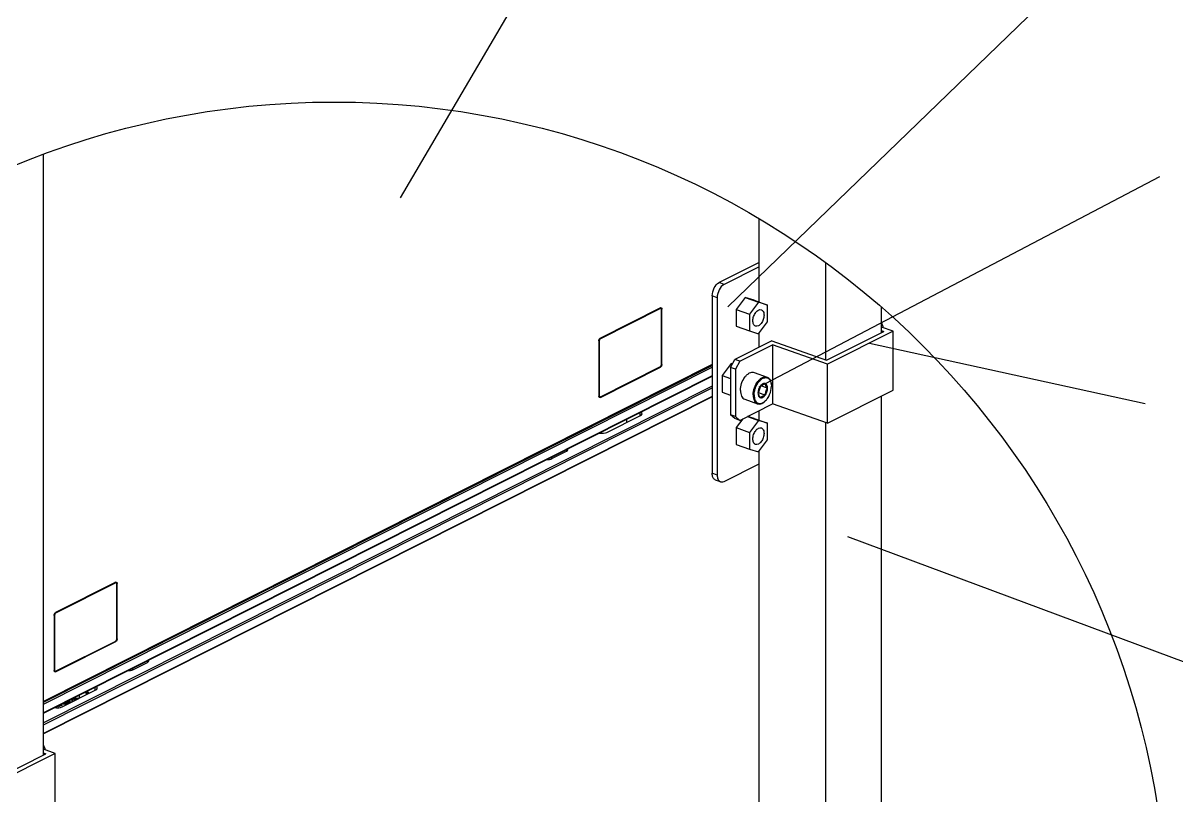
# Model space of a CAD drawing. Header units: millimetres. Extents: x 5415 to 11208, y 1449 to 3485.
# Drawn here: x 10211 to 10715, y 2721 to 3059 of the extents above; entities that cross this region are included whole.
import ezdxf

# ---------------------------------------------------------------- set-up
doc = ezdxf.new("R2010")
doc.units = ezdxf.units.MM
for name, color, linetype in [('3_ALL_AXES', 7, 'Continuous'), ('7_ALL_FEATURES', 7, 'Continuous'), ('AXIS', 7, 'Continuous'), ('CHAMFER', 7, 'Continuous'), ('DIMENSIONS', 251, 'Continuous'), ('ROUNDS', 7, 'Continuous')]:
    doc.layers.add(name, color=color, linetype=linetype)
doc.styles.add('UDM_STYLE_1', font='zpl.shx', dxfattribs={"width": 0.8})
doc.dimstyles.new('dim-75', dxfattribs={"dimscale": 40, "dimtxt": 2, "dimasz": 0.5, "dimexe": 0.75, "dimexo": 0.625, "dimtad": 1, "dimdec": 1, "dimdsep": 46, "dimtxsty": 'UDM_STYLE_1', "dimblk": 'OBLIQUE', "dimcen": 2.5, "dimadec": 1, "dimazin": 3, "dimtfac": 1, "dimtdec": 1, "dimtmove": 0, "dimatfit": 3, "dimfxl": 1, "dimlwd": -1})

# ---------------------------------------------------------------- blocks, each defined once
blk = doc.blocks.new('_Oblique')
at = {"color": 0, "linetype": 'ByBlock', "lineweight": -2}
blk.add_line((-0.5, -0.5), (0.5, 0.5), dxfattribs=at)

msp = doc.modelspace()

# ---------------------------------------------------------------- linework, layer by layer
at = {"color": 7, "linetype": 'Continuous'}
for p, q in [((10219.56768, 2739.37413), (10219.56768, 3001.94157)), ((10532.55272, 2937.37426), (10532.55272, 2973.83856)), ((10561.67467, 2912.04136), (10561.67467, 2954.62921)), ((10489.39194, 2934.82679), (10463.12301, 2921.59626)), ((10489.39194, 2934.56838), (10463.12301, 2921.33785)), ((10489.39194, 2934.56838), (10489.09087, 2934.67515)), ((10489.26417, 2934.72305), (10489.62819, 2934.59396)), ((10489.53473, 2934.79159), (10489.48241, 2934.86117)), ((10489.61105, 2934.6028), (10489.5906, 2934.67185)), ((10489.83191, 2934.30739), (10490.02957, 2934.2489)), ((10489.8463, 2910.03866), (10489.8463, 2934.15659)), ((10490.02957, 2910.13096), (10490.02957, 2934.2489)), ((10586.11088, 2923.98612), (10586.11088, 2935.11416)), ((10532.55272, 2917.63178), (10532.55272, 2923.89299)), ((10462.48538, 2920.37608), (10462.48538, 2896.25814)), ((10462.66866, 2920.46839), (10462.49655, 2920.52942)), ((10462.66866, 2920.46839), (10462.66866, 2896.35045)), ((10463.12301, 2921.33785), (10462.89439, 2921.41893)), ((10512.04142, 2909.99721), (10219.56768, 2762.69081)), ((10219.56768, 2762.36699), (10512.04142, 2909.67339)), ((10219.56768, 2761.61271), (10512.04142, 2908.91911)), ((10463.12301, 2895.93866), (10489.39194, 2909.16919)), ((10463.12301, 2895.68025), (10489.39194, 2908.91078)), ((10489.12327, 2909.03387), (10489.39194, 2908.91078)), ((10490.02957, 2910.13096), (10489.8463, 2910.18519)), ((10512.04142, 2905.10855), (10219.56768, 2757.80215)), ((10219.56768, 2757.67253), (10512.04142, 2904.97893)), ((10512.04142, 2900.65384), (10219.56768, 2753.34744)), ((10219.56768, 2752.59317), (10512.04142, 2899.89956)), ((10512.04142, 2896.08901), (10219.56768, 2748.78261)), ((10512.04142, 2895.95938), (10219.56768, 2748.65298)), ((10462.66866, 2896.35045), (10462.48538, 2896.41544)), ((10462.52274, 2896.04217), (10462.88676, 2895.91308)), ((10462.69853, 2895.8211), (10462.75899, 2895.84702)), ((10462.75899, 2895.84702), (10462.8874, 2895.9117)), ((10463.12301, 2895.68025), (10462.75899, 2895.84702)), ((10586.11088, 2633.27883), (10586.11088, 2896.27087)), ((10466.01442, 2880.38554), (10480.67615, 2887.77002)), ((10480.32472, 2889.00459), (10480.32472, 2887.81198)), ((10532.55272, 2885.69297), (10532.55272, 2889.91653)), ((10474.50033, 2886.0711), (10474.50033, 2884.65952)), ((10561.67467, 2621.33407), (10561.67467, 2884.62773)), ((10441.951, 2868.91325), (10448.30199, 2872.11197)), ((10448.30199, 2872.87613), (10448.30199, 2872.11197)), ((10448.96905, 2872.90234), (10448.96905, 2873.2121)), ((10532.55272, 2646.66698), (10532.55272, 2872.2117)), ((10441.951, 2868.91325), (10441.951, 2869.67741)), ((10251.13886, 2814.82899), (10224.86993, 2801.59847)), ((10251.13886, 2814.57059), (10224.86993, 2801.34006)), ((10251.13886, 2814.57059), (10250.83778, 2814.67735)), ((10251.01108, 2814.72525), (10251.37511, 2814.59616)), ((10251.28165, 2814.79379), (10251.22932, 2814.86337)), ((10251.35797, 2814.605), (10251.33751, 2814.67405)), ((10251.57883, 2814.3096), (10251.77649, 2814.25111)), ((10251.59322, 2790.04086), (10251.59322, 2814.1588)), ((10251.77649, 2790.13317), (10251.77649, 2814.25111)), ((10224.86993, 2801.34006), (10224.6413, 2801.42114)), ((10224.2323, 2800.37829), (10224.2323, 2776.26035)), ((10224.41557, 2800.47059), (10224.24347, 2800.53162)), ((10224.41557, 2800.47059), (10224.41557, 2776.35266)), ((10224.86993, 2775.94087), (10251.13886, 2789.17139)), ((10224.86993, 2775.68246), (10251.13886, 2788.91299)), ((10250.87018, 2789.03607), (10251.13886, 2788.91299)), ((10251.77649, 2790.13317), (10251.59322, 2790.1874)), ((10265.69744, 2780.59635), (10265.69744, 2780.9061)), ((10224.41557, 2776.35266), (10224.2323, 2776.41765)), ((10224.26965, 2776.04438), (10224.63368, 2775.91529)), ((10224.44544, 2775.82331), (10224.5059, 2775.84923)), ((10224.63431, 2775.9139), (10224.5059, 2775.84923)), ((10224.86993, 2775.68246), (10224.5059, 2775.84923)), ((10258.67939, 2776.60726), (10265.03039, 2779.80598)), ((10258.67939, 2776.60726), (10258.67939, 2777.37141)), ((10265.03039, 2780.57014), (10265.03039, 2779.80598)), ((10227.76133, 2760.38774), (10242.42306, 2767.77222)), ((10235.28523, 2764.1772), (10235.28523, 2765.58878)), ((10237.5509, 2766.7299), (10238.19742, 2766.50063)), ((10238.03524, 2766.97385), (10238.38069, 2766.85134)), ((10238.38069, 2766.85134), (10238.19742, 2766.50063)), ((10238.19742, 2766.50063), (10238.19742, 2765.64395)), ((10238.3407, 2767.12769), (10238.68615, 2767.00519)), ((10242.07163, 2769.0068), (10242.07163, 2767.81419)), ((10226.16007, 2760.38391), (10225.45059, 2760.6355)), ((10227.74842, 2761.18389), (10226.16007, 2760.38391)), ((10227.03895, 2761.43549), (10227.74842, 2761.18389)), ((10228.59588, 2761.6088), (10230.39117, 2762.51301)), ((10230.39117, 2761.78146), (10230.39117, 2762.65126)), ((10231.00617, 2762.68434), (10231.02936, 2762.67582)), ((10231.97439, 2763.3104), (10233.00901, 2763.8315)), ((10232.15217, 2763.22113), (10232.12899, 2763.22965)), ((10232.21928, 2763.1925), (10232.15217, 2763.22113)), ((10233.00901, 2764.44235), (10233.00901, 2763.8315)), ((10233.00901, 2763.8315), (10233.10056, 2763.07688)), ((10233.4457, 2763.25071), (10233.4457, 2763.32834)), ((10225.06296, 2760.14377), (10224.71751, 2760.26628)), ((10225.06296, 2760.14377), (10225.06296, 2760.01471))]:
    msp.add_line(p, q, dxfattribs=at)
at = {"color": 2, "linetype": 'Continuous'}
for p, q in [((10562.09726, 2911.8915), (10587.14438, 2924.50665)), ((10591.16125, 2924.65517), (10562.44869, 2910.1939)), ((10591.16125, 2924.65517), (10586.11088, 2926.44612)), ((10586.11088, 2924.87315), (10587.14438, 2924.50665)), ((10591.16125, 2898.81452), (10591.16125, 2924.65517)), ((10538.07166, 2920.41143), (10562.09726, 2911.8915)), ((10538.42309, 2918.71383), (10538.42309, 2892.87318)), ((10562.44869, 2910.1939), (10538.42309, 2918.71383)), ((10562.44869, 2884.35325), (10562.44869, 2910.1939)), ((10562.44869, 2884.35325), (10591.16125, 2898.81452)), ((10562.44869, 2884.35325), (10538.42309, 2892.87318)), ((10224.61804, 2740.04318), (10219.56768, 2741.83413)), ((10195.55406, 2727.27951), (10220.60118, 2739.89466)), ((10224.61804, 2740.04318), (10195.90549, 2725.58191)), ((10219.56768, 2740.26116), (10220.60118, 2739.89466)), ((10224.61804, 2714.20253), (10224.61804, 2740.04318))]:
    msp.add_line(p, q, dxfattribs=at)
msp.add_circle((10346.64774, 2660.32165), 364.49077)
at = {"color": 7, "linetype": 'Continuous'}
for centre, radius, start, end in [((10463.44966, 2896.239), 0.96309, 189.2335505, 191.4723089), ((10225.19658, 2776.24121), 0.96309, 189.2335505, 191.4723089), ((10238.48226, 2765.97772), 0.29229, 350.9593757, 359.9694644), ((10231.30323, 2763.64247), 1.4597, 249.1352715, 250.482004), ((10231.8758, 2762.47225), 0.79796, 64.0679324, 64.5044454)]:
    msp.add_arc(centre, radius, start, end, dxfattribs=at)
for centre, start_param, end_param in [((10478.492, 2886.88892), 0.769218311, 0.882508304), ((10478.492, 2888.61222), 5.594897284, 6.88829574), ((10463.83027, 2881.22774), -1.981698341, -0.688288023), ((10446.11785, 2872.95418), -0.688288023, 0.009843714), ((10439.76685, 2869.75546), -1.607111265, -0.688288023), ((10256.49525, 2777.44946), -1.607111265, -0.688288023), ((10262.84624, 2780.64818), -0.688288023, 0.009843714), ((10240.23892, 2766.89113), 0.769218311, 0.882508304), ((10240.23892, 2768.61443), 5.594897284, 6.888307627), ((10225.57719, 2761.22995), -1.981698341, -0.688288023)]:
    msp.add_ellipse(centre, major_axis=(2.85106, -0.06412), ratio=0.437694256, start_param=start_param, end_param=end_param, dxfattribs=at)
for points, knots in [([(10489.39194, 2934.82679), (10489.43942, 2934.8507), (10489.53721, 2934.88444), (10489.64161, 2934.88234), (10489.6888, 2934.87138)], [0, 0, 0, 0, 0.523210485, 1, 1, 1, 1]), ([(10489.5906, 2934.67185), (10489.58316, 2934.69322), (10489.56672, 2934.73423), (10489.54598, 2934.77329), (10489.53473, 2934.79159)], [0, 0, 0, 0, 0.513045563, 1, 1, 1, 1]), ([(10489.8463, 2934.15659), (10489.8463, 2934.2084), (10489.83589, 2934.37214), (10489.7376, 2934.55508), (10489.62827, 2934.59393)], [0, 0, 0, 0, 0.308683214, 1, 1, 1, 1]), ([(10489.6888, 2934.87138), (10489.73522, 2934.8606), (10489.82851, 2934.81712), (10489.89388, 2934.73866), (10489.92093, 2934.69464)], [0, 0, 0, 0, 0.479807322, 1, 1, 1, 1]), ([(10489.92093, 2934.69464), (10489.93266, 2934.67554), (10489.95431, 2934.63478), (10489.97147, 2934.59197), (10489.97924, 2934.56966)], [0, 0, 0, 0, 0.486954437, 1, 1, 1, 1]), ([(10489.97924, 2934.56966), (10489.9964, 2934.52036), (10490.02172, 2934.41407), (10490.02957, 2934.3053), (10490.02957, 2934.2489)], [0, 0, 0, 0, 0.480675487, 1, 1, 1, 1]), ([(10462.48538, 2920.37608), (10462.48538, 2920.46767), (10462.50695, 2920.65708), (10462.55936, 2920.83991), (10462.59403, 2920.93126)], [0, 0, 0, 0, 0.483844765, 1, 1, 1, 1]), ([(10462.59403, 2920.93126), (10462.6054, 2920.96122), (10462.62971, 2921.02023), (10462.65745, 2921.07772), (10462.67215, 2921.10585)], [0, 0, 0, 0, 0.502437944, 1, 1, 1, 1]), ([(10463.12301, 2921.33785), (10463.05723, 2921.30472), (10462.7966, 2921.08454), (10462.66866, 2920.73003), (10462.66866, 2920.46839)], [0, 0, 0, 0, 0.219674464, 1, 1, 1, 1]), ([(10462.67215, 2921.10585), (10462.71451, 2921.1869), (10462.80923, 2921.33404), (10462.93063, 2921.46086), (10462.99495, 2921.5125)], [0, 0, 0, 0, 0.525799453, 1, 1, 1, 1]), ([(10462.99495, 2921.5125), (10463.01553, 2921.52902), (10463.05678, 2921.55928), (10463.10097, 2921.58516), (10463.12301, 2921.59626)], [0, 0, 0, 0, 0.51671052, 1, 1, 1, 1]), ([(10489.39194, 2909.16919), (10489.45773, 2909.20232), (10489.71835, 2909.4225), (10489.8463, 2909.77701), (10489.8463, 2910.03866)], [0, 0, 0, 0, 0.219674464, 1, 1, 1, 1]), ([(10489.51049, 2908.98701), (10489.49137, 2908.97209), (10489.45308, 2908.94465), (10489.41229, 2908.92103), (10489.39194, 2908.91078)], [0, 0, 0, 0, 0.515587522, 1, 1, 1, 1]), ([(10489.8428, 2909.4012), (10489.79938, 2909.31809), (10489.70211, 2909.16773), (10489.57685, 2909.03881), (10489.51049, 2908.98701)], [0, 0, 0, 0, 0.526900469, 1, 1, 1, 1]), ([(10489.92093, 2909.57578), (10489.90956, 2909.54582), (10489.88525, 2909.48681), (10489.8575, 2909.42932), (10489.8428, 2909.4012)], [0, 0, 0, 0, 0.502437944, 1, 1, 1, 1]), ([(10490.02957, 2910.13096), (10490.02957, 2910.03937), (10490.008, 2909.84997), (10489.9556, 2909.66713), (10489.92093, 2909.57578)], [0, 0, 0, 0, 0.483844765, 1, 1, 1, 1]), ([(10462.49905, 2896.08446), (10462.49446, 2896.11266), (10462.4876, 2896.17045), (10462.48538, 2896.22859), (10462.48538, 2896.25814)], [0, 0, 0, 0, 0.491493389, 1, 1, 1, 1]), ([(10462.75835, 2895.65902), (10462.69316, 2895.68945), (10462.57366, 2895.80839), (10462.52307, 2895.96246), (10462.50581, 2896.04745)], [0, 0, 0, 0, 0.453434565, 1, 1, 1, 1]), ([(10462.66866, 2896.35045), (10462.66866, 2896.29864), (10462.67907, 2896.1349), (10462.77735, 2895.95196), (10462.88669, 2895.91311)], [0, 0, 0, 0, 0.308683214, 1, 1, 1, 1]), ([(10463.12301, 2895.68025), (10463.06444, 2895.65075), (10462.94144, 2895.61226), (10462.81217, 2895.6339), (10462.75835, 2895.65902)], [0, 0, 0, 0, 0.524756074, 1, 1, 1, 1]), ([(10251.13886, 2814.82899), (10251.18633, 2814.8529), (10251.28413, 2814.88664), (10251.38853, 2814.88455), (10251.43571, 2814.87359)], [0, 0, 0, 0, 0.523210485, 1, 1, 1, 1]), ([(10251.33751, 2814.67405), (10251.33008, 2814.69543), (10251.31363, 2814.73644), (10251.29289, 2814.77549), (10251.28165, 2814.79379)], [0, 0, 0, 0, 0.513045563, 1, 1, 1, 1]), ([(10251.59322, 2814.1588), (10251.59322, 2814.21061), (10251.5828, 2814.37434), (10251.48452, 2814.55729), (10251.37518, 2814.59614)], [0, 0, 0, 0, 0.308683214, 1, 1, 1, 1]), ([(10251.43571, 2814.87359), (10251.48214, 2814.86281), (10251.57543, 2814.81933), (10251.64079, 2814.74087), (10251.66784, 2814.69685)], [0, 0, 0, 0, 0.479807322, 1, 1, 1, 1]), ([(10251.66784, 2814.69685), (10251.67958, 2814.67775), (10251.70123, 2814.63698), (10251.71839, 2814.59417), (10251.72615, 2814.57187)], [0, 0, 0, 0, 0.486954437, 1, 1, 1, 1]), ([(10251.72615, 2814.57187), (10251.74331, 2814.52257), (10251.76864, 2814.41628), (10251.77649, 2814.3075), (10251.77649, 2814.25111)], [0, 0, 0, 0, 0.480675487, 1, 1, 1, 1]), ([(10224.2323, 2800.37829), (10224.2323, 2800.46988), (10224.25387, 2800.65928), (10224.30627, 2800.84211), (10224.34094, 2800.93347)], [0, 0, 0, 0, 0.483844765, 1, 1, 1, 1]), ([(10224.34094, 2800.93347), (10224.35231, 2800.96343), (10224.37662, 2801.02244), (10224.40437, 2801.07993), (10224.41907, 2801.10805)], [0, 0, 0, 0, 0.502437944, 1, 1, 1, 1]), ([(10224.86993, 2801.34006), (10224.80414, 2801.30693), (10224.54352, 2801.08675), (10224.41557, 2800.73224), (10224.41557, 2800.47059)], [0, 0, 0, 0, 0.219674464, 1, 1, 1, 1]), ([(10224.41907, 2801.10805), (10224.46142, 2801.18911), (10224.55615, 2801.33625), (10224.67754, 2801.46307), (10224.74187, 2801.5147)], [0, 0, 0, 0, 0.525799453, 1, 1, 1, 1]), ([(10224.74187, 2801.5147), (10224.76245, 2801.53122), (10224.8037, 2801.56149), (10224.84788, 2801.58736), (10224.86993, 2801.59847)], [0, 0, 0, 0, 0.51671052, 1, 1, 1, 1]), ([(10251.13886, 2789.17139), (10251.20464, 2789.20453), (10251.46527, 2789.42471), (10251.59322, 2789.77922), (10251.59322, 2790.04086)], [0, 0, 0, 0, 0.219674464, 1, 1, 1, 1]), ([(10251.2574, 2788.98922), (10251.23828, 2788.97429), (10251.2, 2788.94686), (10251.15921, 2788.92324), (10251.13886, 2788.91299)], [0, 0, 0, 0, 0.515587522, 1, 1, 1, 1]), ([(10251.58972, 2789.4034), (10251.54629, 2789.3203), (10251.44902, 2789.16993), (10251.32377, 2789.04102), (10251.2574, 2788.98922)], [0, 0, 0, 0, 0.526900469, 1, 1, 1, 1]), ([(10251.66784, 2789.57799), (10251.65647, 2789.54803), (10251.63216, 2789.48901), (10251.60442, 2789.43153), (10251.58972, 2789.4034)], [0, 0, 0, 0, 0.502437944, 1, 1, 1, 1]), ([(10251.77649, 2790.13317), (10251.77649, 2790.04158), (10251.75492, 2789.85217), (10251.70251, 2789.66934), (10251.66784, 2789.57799)], [0, 0, 0, 0, 0.483844765, 1, 1, 1, 1]), ([(10224.24596, 2776.08667), (10224.24137, 2776.11486), (10224.23452, 2776.17265), (10224.2323, 2776.2308), (10224.2323, 2776.26035)], [0, 0, 0, 0, 0.491493389, 1, 1, 1, 1]), ([(10224.50527, 2775.66123), (10224.44008, 2775.69166), (10224.32057, 2775.8106), (10224.26999, 2775.96467), (10224.25273, 2776.04965)], [0, 0, 0, 0, 0.453434565, 1, 1, 1, 1]), ([(10224.41557, 2776.35266), (10224.41557, 2776.30084), (10224.42598, 2776.13711), (10224.52427, 2775.95417), (10224.6336, 2775.91532)], [0, 0, 0, 0, 0.308683214, 1, 1, 1, 1]), ([(10224.86993, 2775.68246), (10224.81135, 2775.65296), (10224.68836, 2775.61446), (10224.55909, 2775.6361), (10224.50527, 2775.66123)], [0, 0, 0, 0, 0.524756074, 1, 1, 1, 1]), ([(10238.19742, 2766.50063), (10238.28097, 2766.471), (10238.51755, 2766.37461), (10238.77456, 2766.15528), (10238.77456, 2765.97756)], [0, 0, 0, 0, 0.332794975, 1, 1, 1, 1]), ([(10238.38069, 2766.85134), (10238.5023, 2766.80822), (10238.71452, 2766.71376), (10238.9632, 2766.52163), (10239.086, 2766.27988), (10239.04556, 2766.11729), (10239.00896, 2766.05166)], [0, 0, 0, 0, 0.335291539, 0.599275084, 0.804736223, 1, 1, 1, 1]), ([(10239.52777, 2766.31356), (10239.50015, 2766.46423), (10239.2381, 2766.77987), (10238.89433, 2766.93136), (10238.68615, 2767.00519)], [0, 0, 0, 0, 0.409489621, 1, 1, 1, 1]), ([(10230.64837, 2761.84011), (10230.15286, 2761.71314), (10229.10953, 2761.57299), (10228.05936, 2761.61146), (10227.53054, 2761.68216)], [0, 0, 0, 0, 0.489471157, 1, 1, 1, 1]), ([(10232.24017, 2763.24169), (10232.05895, 2763.30595), (10231.66552, 2763.36672), (10231.10323, 2763.32209), (10230.66534, 2763.15566), (10230.43582, 2762.9001), (10230.39117, 2762.73399), (10230.39117, 2762.65126)], [0, 0, 0, 0, 0.264853738, 0.538199428, 0.774775496, 0.886044482, 1, 1, 1, 1]), ([(10230.39118, 2762.65126), (10230.39118, 2762.61545), (10230.44521, 2762.42769), (10230.64189, 2762.33243), (10230.78334, 2762.27849)], [0, 0, 0, 0, 0.19130084, 1, 1, 1, 1]), ([(10232.12899, 2763.22965), (10231.93347, 2763.29899), (10231.61195, 2763.33134), (10231.20717, 2763.28844), (10230.95328, 2763.20828), (10230.76666, 2763.10124), (10230.67399, 2762.8443), (10230.88978, 2762.72873), (10231.00617, 2762.68434)], [0, 0, 0, 0, 0.320870472, 0.485862876, 0.627260413, 0.732526357, 0.807311547, 1, 1, 1, 1]), ([(10230.81554, 2762.26665), (10230.85089, 2762.25412), (10231.00531, 2762.20579), (10231.1656, 2762.17752), (10231.28909, 2762.16439)], [0, 0, 0, 0, 0.231942178, 1, 1, 1, 1]), ([(10231.02936, 2762.67582), (10231.21685, 2762.60933), (10231.52361, 2762.57409), (10231.92101, 2762.61445), (10232.20359, 2762.68557), (10232.48464, 2762.86638), (10232.38599, 2763.10435), (10232.28399, 2763.16106), (10232.22476, 2763.18987)], [0, 0, 0, 0, 0.320538876, 0.487103022, 0.632918231, 0.817968005, 0.893863594, 1, 1, 1, 1]), ([(10232.71061, 2762.88049), (10232.64332, 2763.01137), (10232.47363, 2763.1482), (10232.28994, 2763.22404), (10232.24017, 2763.24169)], [0, 0, 0, 0, 0.735898838, 1, 1, 1, 1]), ([(10234.94808, 2764.00771), (10234.60762, 2764.07705), (10233.94553, 2764.10308), (10233.28489, 2763.97045), (10233.00901, 2763.8315)], [0, 0, 0, 0, 0.529370442, 1, 1, 1, 1]), ([(10234.9378, 2764.00244), (10234.77043, 2764.02498), (10234.43897, 2764.03184), (10233.97777, 2763.94299), (10233.58006, 2763.74034), (10233.4457, 2763.46348), (10233.4457, 2763.32834)], [0, 0, 0, 0, 0.280446314, 0.545020648, 0.775595073, 1, 1, 1, 1]), ([(10234.88399, 2763.97548), (10234.72094, 2763.99657), (10234.40635, 2763.99395), (10234.02877, 2763.9121), (10233.76924, 2763.73525), (10233.78227, 2763.55214), (10233.83908, 2763.49259), (10233.87189, 2763.46543)], [0, 0, 0, 0, 0.345483435, 0.645281038, 0.836511507, 0.910496225, 1, 1, 1, 1]), ([(10225.06296, 2760.14377), (10225.11118, 2760.12667), (10225.31746, 2760.05941), (10225.52976, 2760.01133), (10225.6931, 2759.98318)], [0, 0, 0, 0, 0.235866843, 1, 1, 1, 1])]:
    msp.add_open_spline(points, degree=3, knots=knots, dxfattribs=at)
for points in [[(10489.62827, 2934.59393), (10489.55361, 2934.62046), (10489.46271, 2934.60402), (10489.39194, 2934.56838)], [(10462.88669, 2895.91311), (10462.96135, 2895.88658), (10463.05225, 2895.90302), (10463.12301, 2895.93866)], [(10251.37518, 2814.59614), (10251.30052, 2814.62266), (10251.20962, 2814.60623), (10251.13886, 2814.57059)], [(10224.6336, 2775.91532), (10224.70826, 2775.88879), (10224.79916, 2775.90523), (10224.86993, 2775.94087)], [(10233.4457, 2763.32834), (10233.44571, 2763.30434), (10233.44996, 2763.28008), (10233.45764, 2763.25735)]]:
    msp.add_open_spline(points, degree=3, dxfattribs=at)
at = {"layer": '3_ALL_AXES', "color": 7, "linetype": 'Continuous'}
for p, q in [((10530.40786, 2906.53902), (10536.01384, 2904.55104)), ((10532.08314, 2897.54225), (10532.30305, 2897.65301)), ((10532.30305, 2897.65301), (10533.35075, 2900.73932)), ((10535.21524, 2896.62029), (10532.30305, 2897.65301)), ((10533.35075, 2900.73932), (10533.29863, 2900.84036)), ((10536.26295, 2899.7066), (10533.35075, 2900.73932)), ((10526.27844, 2894.89433), (10531.88441, 2892.90635))]:
    msp.add_line(p, q, dxfattribs=at)
for points, knots in [([(10524.37227, 2898.71671), (10524.37227, 2899.76625), (10524.77438, 2901.87472), (10525.97081, 2904.21032), (10527.29425, 2905.65514), (10528.33343, 2906.37562), (10529.40014, 2906.71832), (10530.10463, 2906.6466), (10530.40804, 2906.53896)], [0, 0, 0, 0, 0.285315413, 0.57236979, 0.701310824, 0.814683681, 0.912481863, 1, 1, 1, 1]), ([(10524.37227, 2898.71671), (10524.37227, 2898.26383), (10524.44435, 2897.40901), (10524.8077, 2896.25559), (10525.41273, 2895.36655), (10525.9851, 2894.9984), (10526.27827, 2894.89439)], [0, 0, 0, 0, 0.30029334, 0.564604445, 0.793737815, 1, 1, 1, 1])]:
    msp.add_open_spline(points, degree=3, knots=knots, dxfattribs=at)
at = {"layer": '7_ALL_FEATURES', "color": 7, "linetype": 'Continuous'}
for centre, radius, start, end in [((10581.35443, 2925.36785), 5.46084, 10.0070995, 12.4183164), ((10581.08332, 2925.31879), 5.73635, 9.0572694, 10.0190581), ((10532.48201, 2900.75292), 5.46084, 10.0070995, 12.4183164), ((10531.53938, 2898.07529), 5.45331, 308.5210365, 310.9460028), ((10214.81123, 2740.75586), 5.46084, 10.0070995, 12.4183164), ((10214.54011, 2740.7068), 5.73635, 9.0572694, 10.0190581)]:
    msp.add_arc(centre, radius, start, end, dxfattribs=at)
for points, knots in [([(10586.11339, 2928.13276), (10586.18336, 2928.02176), (10586.45638, 2927.52419), (10586.61675, 2926.97023), (10586.69247, 2926.5416)], [0, 0, 0, 0, 0.231628765, 1, 1, 1, 1]), ([(10586.1135, 2927.93506), (10586.17986, 2927.83856), (10586.44066, 2927.40622), (10586.60421, 2926.91999), (10586.68751, 2926.54219)], [0, 0, 0, 0, 0.232375977, 1, 1, 1, 1]), ([(10529.97824, 2896.72873), (10529.97824, 2897.77824), (10530.38033, 2899.88667), (10531.57672, 2902.22222), (10532.90011, 2903.66704), (10533.93925, 2904.38756), (10535.00594, 2904.73033), (10535.71042, 2904.65863), (10536.01384, 2904.55103)], [0, 0, 0, 0, 0.285313062, 0.572366118, 0.701307415, 0.814682033, 0.912481699, 1, 1, 1, 1]), ([(10530.37993, 2896.74358), (10530.37993, 2897.41362), (10530.55909, 2898.78678), (10531.23647, 2900.72801), (10532.25983, 2902.42864), (10533.50879, 2903.69385), (10534.71696, 2904.29018), (10535.64027, 2904.34513), (10536.47647, 2904.14064), (10537.37748, 2903.3331), (10537.70498, 2902.42667), (10537.81508, 2901.92726)], [0, 0, 0, 0, 0.149291912, 0.305385033, 0.455307464, 0.587799373, 0.697445868, 0.745445105, 0.791233882, 0.886052799, 1, 1, 1, 1]), ([(10536.01384, 2904.55103), (10536.24151, 2904.47029), (10536.68624, 2904.21712), (10537.21755, 2903.62028), (10537.60947, 2902.83694), (10537.7641, 2902.24333), (10537.82005, 2901.92667)], [0, 0, 0, 0, 0.217695407, 0.450886198, 0.710216836, 1, 1, 1, 1]), ([(10533.11984, 2900.68218), (10532.83022, 2900.21864), (10532.32663, 2899.2314), (10532.12551, 2898.14168), (10532.07214, 2897.59587)], [0, 0, 0, 0, 0.499163065, 1, 1, 1, 1]), ([(10533.11984, 2900.68218), (10532.78614, 2900.24246), (10532.27946, 2899.24443), (10532.07214, 2898.14347), (10532.07214, 2897.59587)], [0, 0, 0, 0, 0.502005228, 1, 1, 1, 1]), ([(10532.07214, 2897.59587), (10532.13267, 2897.26704), (10532.40345, 2896.5345), (10532.85479, 2895.9076), (10533.11984, 2895.56493)], [0, 0, 0, 0, 0.435601493, 1, 1, 1, 1]), ([(10532.07214, 2897.59587), (10532.07214, 2897.3518), (10532.11173, 2896.89177), (10532.31184, 2896.27319), (10532.64581, 2895.80144), (10532.96024, 2895.61446), (10533.11984, 2895.56493)], [0, 0, 0, 0, 0.301221769, 0.565401124, 0.793765735, 1, 1, 1, 1]), ([(10535.21524, 2901.73755), (10535.05383, 2901.78765), (10534.68263, 2901.81148), (10534.12647, 2901.61792), (10533.58594, 2901.23123), (10533.27031, 2900.88046), (10533.11984, 2900.68218)], [0, 0, 0, 0, 0.204321808, 0.433652396, 0.699082516, 1, 1, 1, 1]), ([(10535.21524, 2901.73755), (10534.79099, 2901.61707), (10534.03584, 2901.3713), (10533.37117, 2900.9219), (10533.11984, 2900.68218)], [0, 0, 0, 0, 0.559433169, 1, 1, 1, 1]), ([(10535.1132, 2893.95625), (10535.54464, 2894.3304), (10536.33634, 2895.25203), (10537.5116, 2897.41008), (10537.95515, 2899.30704), (10537.95515, 2900.55889)], [0, 0, 0, 0, 0.232971, 0.489303233, 1, 1, 1, 1]), ([(10536.26295, 2899.7066), (10535.9979, 2900.04928), (10535.54656, 2900.67617), (10535.27578, 2901.40872), (10535.21524, 2901.73755)], [0, 0, 0, 0, 0.564398585, 1, 1, 1, 1]), ([(10536.26295, 2899.7066), (10536.26295, 2899.95068), (10536.22336, 2900.4107), (10536.02324, 2901.02929), (10535.68927, 2901.50103), (10535.37484, 2901.68801), (10535.21524, 2901.73755)], [0, 0, 0, 0, 0.301221769, 0.565401124, 0.793765735, 1, 1, 1, 1]), ([(10535.21524, 2896.62029), (10535.26862, 2897.1661), (10535.46974, 2898.25583), (10535.97333, 2899.24306), (10536.26295, 2899.7066)], [0, 0, 0, 0, 0.500837014, 1, 1, 1, 1]), ([(10535.21524, 2896.62029), (10535.54894, 2897.06001), (10536.05562, 2898.05804), (10536.26295, 2899.15901), (10536.26295, 2899.7066)], [0, 0, 0, 0, 0.502005228, 1, 1, 1, 1]), ([(10537.85976, 2901.70185), (10537.87581, 2901.61104), (10537.93316, 2901.23268), (10537.95515, 2900.84927), (10537.95515, 2900.55889)], [0, 0, 0, 0, 0.241031744, 1, 1, 1, 1]), ([(10529.97824, 2896.72873), (10529.97824, 2896.27583), (10530.05033, 2895.42097), (10530.41371, 2894.26751), (10531.01881, 2893.37846), (10531.59123, 2893.01033), (10531.88442, 2892.90636)], [0, 0, 0, 0, 0.300297313, 0.564606651, 0.793738406, 1, 1, 1, 1]), ([(10530.37993, 2896.74358), (10530.37993, 2896.36614), (10530.43482, 2895.64597), (10530.75762, 2894.4117), (10531.45689, 2893.38432), (10532.48108, 2892.96797), (10533.30605, 2892.97041), (10534.15337, 2893.25984), (10534.67764, 2893.60339), (10534.93572, 2893.80873)], [0, 0, 0, 0, 0.156335344, 0.29677037, 0.529003615, 0.63401391, 0.742775049, 0.863395699, 1, 1, 1, 1]), ([(10531.88442, 2892.90636), (10532.11209, 2892.82562), (10532.61695, 2892.74204), (10533.40557, 2892.8708), (10534.20345, 2893.23221), (10534.69752, 2893.5958), (10534.94047, 2893.80647)], [0, 0, 0, 0, 0.217693207, 0.450881506, 0.710207203, 1, 1, 1, 1]), ([(10533.11984, 2895.56493), (10533.37117, 2895.80465), (10534.03584, 2896.25405), (10534.79099, 2896.49982), (10535.21524, 2896.62029)], [0, 0, 0, 0, 0.440566909, 1, 1, 1, 1]), ([(10533.11984, 2895.56493), (10533.28125, 2895.51483), (10533.65245, 2895.49099), (10534.20862, 2895.68456), (10534.74914, 2896.07125), (10535.06477, 2896.42202), (10535.21524, 2896.62029)], [0, 0, 0, 0, 0.204321808, 0.433652396, 0.699082516, 1, 1, 1, 1]), ([(10219.57018, 2743.52077), (10219.64015, 2743.40977), (10219.91317, 2742.9122), (10220.07354, 2742.35824), (10220.14927, 2741.92961)], [0, 0, 0, 0, 0.231628765, 1, 1, 1, 1]), ([(10219.5703, 2743.32307), (10219.63665, 2743.22657), (10219.89746, 2742.79423), (10220.06101, 2742.308), (10220.1443, 2741.9302)], [0, 0, 0, 0, 0.232375977, 1, 1, 1, 1])]:
    msp.add_open_spline(points, degree=3, knots=knots, dxfattribs=at)
at = {"layer": 'AXIS', "color": 7, "linetype": 'Continuous'}
for p, q in [((10526.44367, 2939.36501), (10522.47279, 2934.13257)), ((10530.41455, 2938.1325), (10526.44367, 2939.36501)), ((10526.44367, 2939.36501), (10532.26806, 2937.29957)), ((10532.26806, 2937.29957), (10528.29717, 2932.06713)), ((10530.41455, 2938.1325), (10536.23894, 2936.06706)), ((10536.23894, 2936.06706), (10532.26806, 2937.29957)), ((10522.47279, 2934.13257), (10522.47279, 2926.81584)), ((10522.47279, 2934.13257), (10528.29717, 2932.06713)), ((10536.23894, 2928.75032), (10536.23894, 2936.06706)), ((10528.29717, 2932.06713), (10528.29717, 2924.7504)), ((10532.26806, 2923.51789), (10536.23894, 2928.75032)), ((10522.47279, 2926.81584), (10528.29717, 2924.7504)), ((10528.29717, 2924.7504), (10532.26806, 2923.51789)), ((10520.33462, 2910.44749), (10516.36373, 2905.21506)), ((10520.85267, 2910.2867), (10520.33462, 2910.44749)), ((10520.33462, 2910.44749), (10520.84256, 2910.26736)), ((10516.36373, 2905.21506), (10516.36373, 2897.89832)), ((10516.36373, 2905.21506), (10520.04995, 2903.90785)), ((10516.36373, 2897.89832), (10520.04995, 2896.59112)), ((10527.42709, 2887.33497), (10532.26806, 2885.61827)), ((10530.41455, 2886.4512), (10527.48053, 2887.36188)), ((10525.40681, 2886.31744), (10522.47279, 2882.45127)), ((10522.47279, 2882.45127), (10522.47279, 2875.13454)), ((10522.47279, 2882.45127), (10528.29717, 2880.38584)), ((10532.26806, 2885.61827), (10528.29717, 2880.38584)), ((10530.41455, 2886.4512), (10536.23894, 2884.38576)), ((10536.23894, 2884.38576), (10532.26806, 2885.61827)), ((10536.23894, 2877.06903), (10536.23894, 2884.38576)), ((10528.29717, 2880.38584), (10528.29717, 2873.0691)), ((10532.26806, 2871.83659), (10536.23894, 2877.06903)), ((10522.47279, 2875.13454), (10528.29717, 2873.0691)), ((10528.29717, 2873.0691), (10532.26806, 2871.83659))]:
    msp.add_line(p, q, dxfattribs=at)
for points, knots in [([(10529.82444, 2929.17798), (10529.82444, 2929.82385), (10530.0704, 2931.12521), (10530.9305, 2932.77513), (10532.09647, 2933.94342), (10533.15124, 2934.12913), (10533.53877, 2933.99164)], [0, 0, 0, 0, 0.286820977, 0.575395231, 0.817393498, 1, 1, 1, 1]), ([(10533.53877, 2933.99164), (10533.91243, 2933.85907), (10534.59807, 2933.10121), (10534.71168, 2932.16007), (10534.71168, 2931.63947)], [0, 0, 0, 0, 0.432330193, 1, 1, 1, 1]), ([(10530.99735, 2926.82581), (10530.62369, 2926.95839), (10529.93804, 2927.71625), (10529.82444, 2928.65738), (10529.82444, 2929.17798)], [0, 0, 0, 0, 0.432330193, 1, 1, 1, 1]), ([(10534.71168, 2931.63947), (10534.71168, 2930.99361), (10534.46572, 2929.69224), (10533.60562, 2928.04232), (10532.43965, 2926.87404), (10531.38488, 2926.68832), (10530.99735, 2926.82581)], [0, 0, 0, 0, 0.286820977, 0.575395231, 0.817393498, 1, 1, 1, 1]), ([(10529.82444, 2877.49669), (10529.82444, 2878.14255), (10530.0704, 2879.44392), (10530.9305, 2881.09384), (10532.09647, 2882.26212), (10533.15124, 2882.44784), (10533.53877, 2882.31035)], [0, 0, 0, 0, 0.286820977, 0.575395231, 0.817393498, 1, 1, 1, 1]), ([(10533.53877, 2882.31035), (10533.91243, 2882.17777), (10534.59807, 2881.41991), (10534.71168, 2880.47878), (10534.71168, 2879.95818)], [0, 0, 0, 0, 0.432330193, 1, 1, 1, 1]), ([(10530.99735, 2875.14452), (10530.62369, 2875.27709), (10529.93804, 2876.03495), (10529.82444, 2876.97609), (10529.82444, 2877.49669)], [0, 0, 0, 0, 0.432330193, 1, 1, 1, 1]), ([(10534.71168, 2879.95818), (10534.71168, 2879.31231), (10534.46572, 2878.01095), (10533.60562, 2876.36103), (10532.43965, 2875.19274), (10531.38488, 2875.00703), (10530.99735, 2875.14452)], [0, 0, 0, 0, 0.286820977, 0.575395231, 0.817393498, 1, 1, 1, 1])]:
    msp.add_open_spline(points, degree=3, knots=knots, dxfattribs=at)
at = {"layer": 'CHAMFER', "color": 2, "linetype": 'Continuous'}
for p, q in [((10538.07166, 2920.41143), (10521.88267, 2912.25773)), ((10524.06681, 2911.48319), (10538.42309, 2918.71383)), ((10520.04995, 2908.75061), (10521.88267, 2912.25773)), ((10524.06681, 2911.48319), (10521.88267, 2912.25773)), ((10520.04995, 2908.75061), (10520.04995, 2888.07809)), ((10522.2341, 2907.97607), (10520.04995, 2908.75061)), ((10524.06681, 2911.48319), (10522.2341, 2907.97607)), ((10522.2341, 2907.97607), (10522.2341, 2887.30355)), ((10524.06681, 2885.64254), (10538.42309, 2892.87318)), ((10522.2341, 2887.30355), (10520.04995, 2888.07809)), ((10521.88267, 2886.41708), (10520.04995, 2888.07809)), ((10522.2341, 2887.30355), (10524.06681, 2885.64254)), ((10524.06681, 2885.64254), (10521.88267, 2886.41708))]:
    msp.add_line(p, q, dxfattribs=at)
at = {"layer": 'ROUNDS', "color": 7, "linetype": 'Continuous'}
for p, q in [((10532.55272, 2954.65273), (10515.09594, 2945.8605)), ((10532.55272, 2952.77813), (10517.28009, 2945.08597)), ((10517.28009, 2945.08597), (10515.09594, 2945.8605)), ((10512.04142, 2940.0153), (10512.04142, 2862.49335)), ((10514.22556, 2939.24076), (10512.04142, 2940.0153)), ((10514.22556, 2939.24076), (10514.22556, 2861.71881)), ((10517.28009, 2858.95047), (10532.55272, 2866.64264)), ((10514.22556, 2861.71881), (10512.04142, 2862.49335)), ((10515.69185, 2858.77852), (10513.5077, 2859.55306))]:
    msp.add_line(p, q, dxfattribs=at)
for points, knots in [([(10512.04142, 2940.0153), (10512.04142, 2941.21817), (10512.64764, 2943.46747), (10514.14589, 2945.382), (10515.09594, 2945.8605)], [0, 0, 0, 0, 0.530688354, 1, 1, 1, 1]), ([(10517.28009, 2945.08597), (10516.33004, 2944.60746), (10514.83178, 2942.69293), (10514.22556, 2940.44363), (10514.22556, 2939.24076)], [0, 0, 0, 0, 0.469311646, 1, 1, 1, 1]), ([(10513.50802, 2859.55296), (10513.04081, 2859.71846), (10512.18346, 2860.66595), (10512.04142, 2861.8425), (10512.04142, 2862.49335)], [0, 0, 0, 0, 0.432320213, 1, 1, 1, 1]), ([(10514.22556, 2861.71881), (10514.22556, 2861.06796), (10514.3676, 2859.89141), (10515.22496, 2858.94392), (10515.69217, 2858.77842)], [0, 0, 0, 0, 0.567679787, 1, 1, 1, 1]), ([(10515.69217, 2858.77842), (10515.8115, 2858.73615), (10516.34437, 2858.61481), (10516.90966, 2858.7639), (10517.28009, 2858.95047)], [0, 0, 0, 0, 0.233845121, 1, 1, 1, 1])]:
    msp.add_open_spline(points, degree=3, knots=knots, dxfattribs=at)

# ---------------------------------------------------------------- leaders
at = {"layer": 'DIMENSIONS', "color": 2, "ltscale": 24, "has_arrowhead": 0}
for points, override in [([(10518.93335, 2935.25893), (10722.09199, 3131.83432)], {"dimgap": 0.625, "dimtad": 0, "dimfxl": 10, "dimfxlon": 1, "dimarcsym": 1}), ([(10375.7204, 2982.92387), (10441.69811, 3095.38533)], {"dimgap": 0.625, "dimtad": 0, "dimfxl": 10, "dimfxlon": 1, "dimarcsym": 1}), ([(10532.62846, 2900.28694), (10707.85985, 2992.31559)], {"dimgap": 0.625, "dimtad": 0, "dimfxl": 10, "dimfxlon": 1, "dimarcsym": 1}), ([(10580.79072, 2919.43198), (10701.44995, 2892.96398)], {"dimgap": 0.625, "dimtad": 0, "dimfxl": 10, "dimfxlon": 1, "dimarcsym": 1}), ([(10571.1493, 2834.8272), (10748.55948, 2768.86142)], {"dimtad": 0, "dimfxl": 10, "dimfxlon": 1, "dimarcsym": 1})]:
    msp.add_leader(points, dimstyle='dim-75', override=override, dxfattribs=at)

doc.saveas('drawing.dxf')
